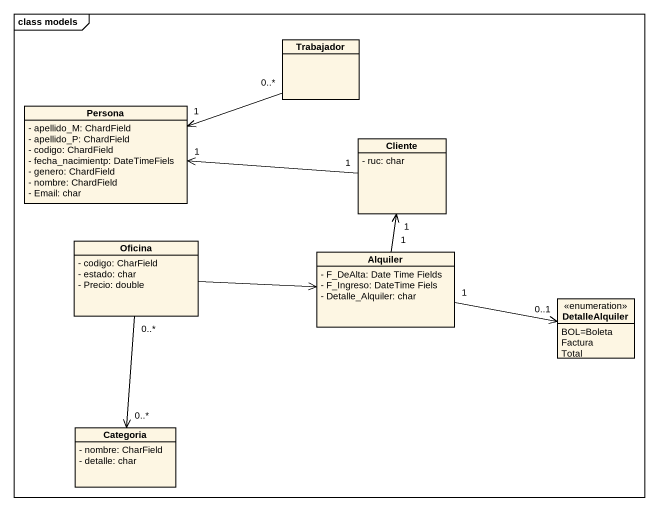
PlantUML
@startuml
mainframe class models
hide circle
hide empty members
skinparam classAttributeIconSize 0
class Trabajador
class Persona {
  - apellido_M: ChardField
  - apellido_P: ChardField
  - codigo: ChardField
  - fecha_nacimientp: DateTimeFiels
  - genero: ChardField
  - nombre: ChardField
  - Email: char
}
class Cliente {
  - ruc: char
}
class Oficina {
  - codigo: CharField
  - estado: char
  - Precio: double
}
class Alquiler {
  - F_DeAlta: Date Time Fields
  - F_Ingreso: DateTime Fiels
  - Detalle_Alquiler: char
}
enum DetalleAlquiler {
  BOL=Boleta
  Factura
  Total
}
class Categoria {
  - nombre: CharField
  - detalle: char
}
Trabajador "0..*" -left-> "1" Persona
Persona "1" <-right- "1" Cliente
Oficina -right-> Alquiler
Oficina "0..*" --> "0..*" Categoria
Alquiler "1" -up-> "1" Cliente
Alquiler "1" -right-> "0..1" DetalleAlquiler
@enduml
